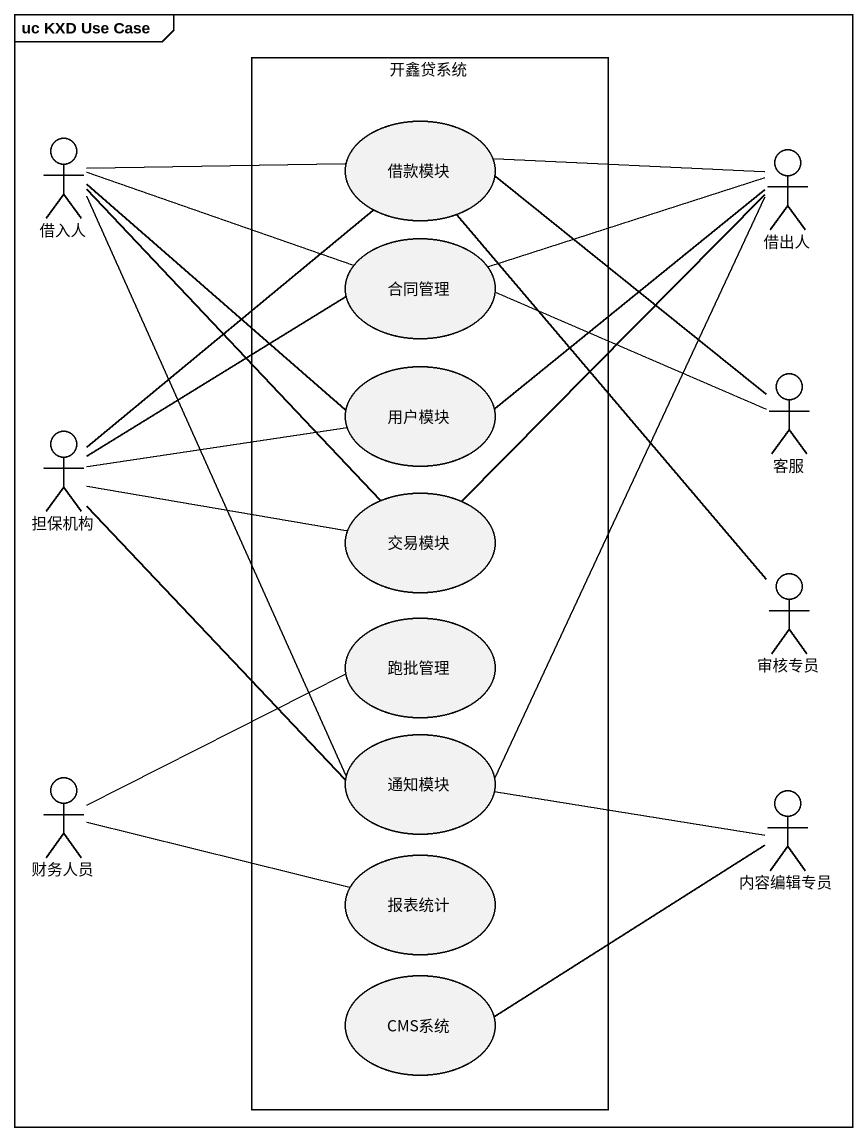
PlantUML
@startuml
mainframe uc KXD Use Case
rectangle 开鑫贷系统 {
  usecase 借款模块
  usecase 合同管理
  usecase 用户模块
  usecase 交易模块
  usecase 跑批管理
  usecase 通知模块
  usecase 报表统计
  usecase CMS系统
}
actor 借入人
actor 借出人
actor 客服
actor 担保机构
actor 审核专员
actor 财务人员
actor 内容编辑专员
借款模块 -right- 借出人
借款模块 -- 客服
借款模块 -- 审核专员
借入人 -right- 借款模块
借入人 -right- 合同管理
借入人 -- 用户模块
借入人 -- 交易模块
借入人 -- 通知模块
合同管理 -right- 借出人
合同管理 -right- 客服
用户模块 -right- 借出人
担保机构 -up- 借款模块
担保机构 -right- 合同管理
担保机构 -right- 用户模块
担保机构 -right- 交易模块
担保机构 -- 通知模块
交易模块 -up- 借出人
通知模块 -up- 借出人
通知模块 -right- 内容编辑专员
财务人员 -right- 跑批管理
财务人员 -right- 报表统计
CMS系统 -right- 内容编辑专员
@enduml
